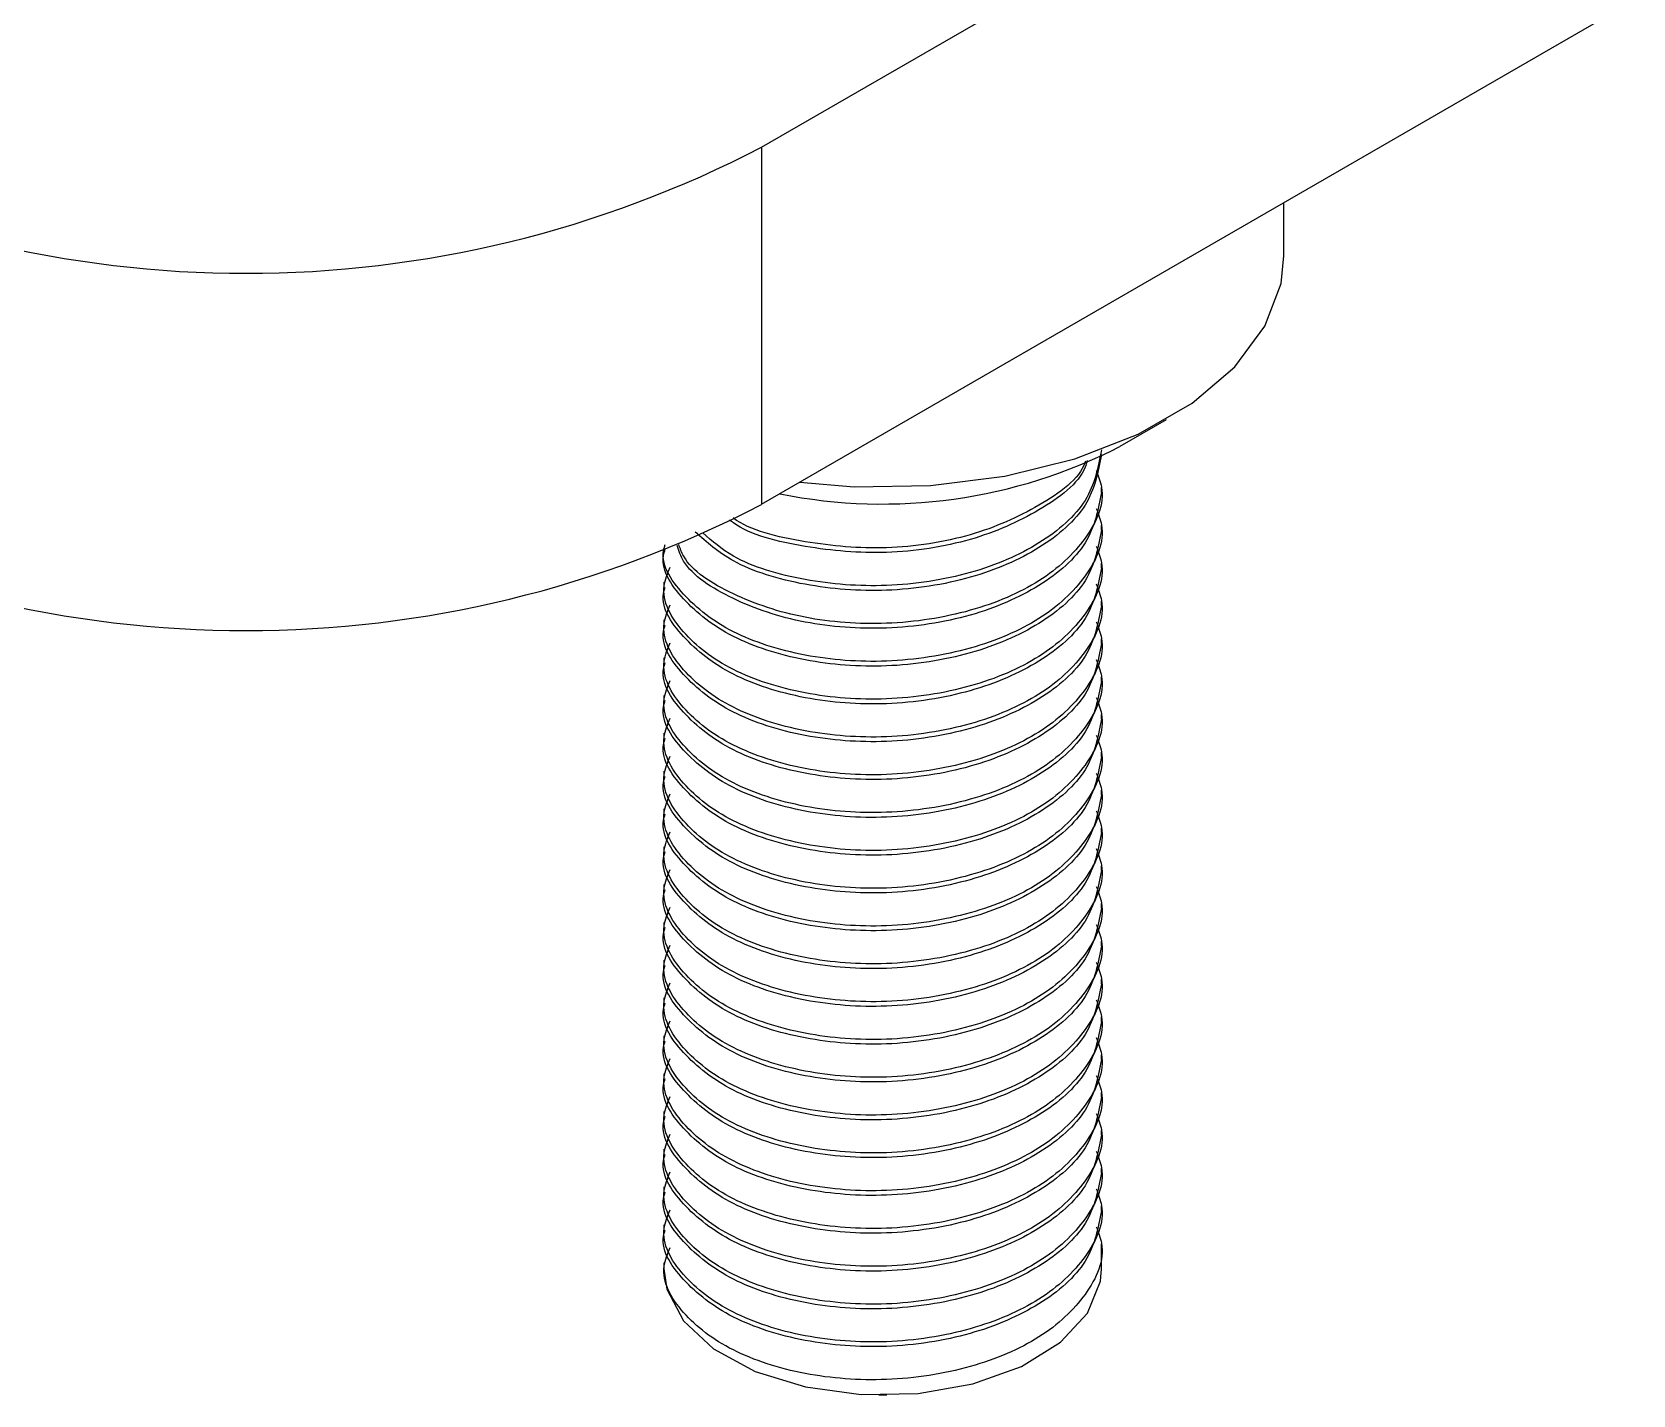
# Model space of a CAD drawing. Header units: millimetres. Extents: x 5 to 292, y 4 to 204.
# Drawn here: x 238.32 to 249.29, y 128 to 137.35 of the extents above; entities that cross this region are included whole.
import ezdxf

# ---------------------------------------------------------------- set-up
doc = ezdxf.new("R2010")
doc.units = ezdxf.units.MM

msp = doc.modelspace()

# ---------------------------------------------------------------- linework, layer by layer
at = {"color": 7, "linetype": 'Continuous', "lineweight": 25}
for p, q in [((243.319, 136.561), (249.294, 140.011)), ((243.319, 134.112), (249.294, 137.561)), ((243.319, 136.561), (243.319, 134.112)), ((246.9, 135.816), (246.9, 136.179)), ((245.777, 134.51), (246.095, 134.694)), ((245.65, 134.194), (245.65, 134.227)), ((245.65, 133.935), (245.65, 133.967)), ((245.65, 133.676), (245.65, 133.708)), ((242.65, 133.579), (242.65, 133.546)), ((245.65, 133.417), (245.65, 133.449)), ((242.65, 133.319), (242.65, 133.287)), ((245.65, 133.157), (245.65, 133.19)), ((242.65, 133.06), (242.65, 133.028)), ((245.65, 132.898), (245.65, 132.93)), ((242.65, 132.801), (242.65, 132.768)), ((245.65, 132.639), (245.65, 132.671)), ((242.65, 132.542), (242.65, 132.509)), ((245.65, 132.38), (245.65, 132.412)), ((242.65, 132.282), (242.65, 132.25)), ((245.65, 132.12), (245.65, 132.153)), ((242.65, 132.023), (242.65, 131.991)), ((245.65, 131.861), (245.65, 131.893)), ((242.65, 131.764), (242.65, 131.731)), ((245.65, 131.602), (245.65, 131.634)), ((242.65, 131.505), (242.65, 131.472)), ((245.65, 131.343), (245.65, 131.375)), ((242.65, 131.245), (242.65, 131.213)), ((245.65, 131.083), (245.65, 131.116)), ((242.65, 130.986), (242.65, 130.954)), ((245.65, 130.824), (245.65, 130.856)), ((242.65, 130.727), (242.65, 130.694)), ((245.65, 130.565), (245.65, 130.597)), ((242.65, 130.468), (242.65, 130.435)), ((245.65, 130.306), (245.65, 130.338)), ((242.65, 130.208), (242.65, 130.176)), ((245.65, 130.046), (245.65, 130.079)), ((242.65, 129.949), (242.65, 129.917)), ((245.65, 129.787), (245.65, 129.819)), ((242.65, 129.69), (242.65, 129.657)), ((245.65, 129.528), (245.65, 129.56)), ((242.65, 129.431), (242.65, 129.398)), ((245.65, 129.269), (245.65, 129.301)), ((242.65, 129.171), (242.65, 129.139)), ((245.65, 128.871), (245.65, 129.042)), ((242.65, 128.912), (242.65, 128.871)), ((244.123, 128.005), (244.129, 128.005)), ((244.129, 128.005), (244.172, 128.005)), ((244.172, 128.005), (244.177, 128.005))]:
    msp.add_line(p, q, dxfattribs=at)
at = {"color": 7, "linetype": 'Continuous', "lineweight": 25, "flags": 128}
for points in [[(243.581, 134.263), (243.954, 134.232), (244.477, 134.24), (244.988, 134.304), (245.468, 134.423), (245.901, 134.592), (246.271, 134.805), (246.564, 135.055), (246.77, 135.333), (246.881, 135.627), (246.9, 135.816)], [(242.65, 128.871), (242.67, 128.73), (242.783, 128.514), (242.99, 128.322), (243.276, 128.167), (243.621, 128.061), (244.002, 128.009), (244.393, 128.016), (244.768, 128.082), (245.101, 128.201), (245.369, 128.366), (245.554, 128.565), (245.643, 128.785), (245.65, 128.871)]]:
    msp.add_lwpolyline(points, dxfattribs=at)
at = {"color": 7, "linetype": 'Continuous', "lineweight": 25}
for centre, radius, start, end in [((239.784, 143.351), 7.655, 242.4914, 297.5086), ((244.147, 137.673), 3.559, 258.6259, 297.253), ((239.784, 140.901), 7.655, 242.4914, 297.5086)]:
    msp.add_arc(centre, radius, start, end, dxfattribs=at)
for points, knots in [([(245.649, 134.486), (245.627, 134.368), (245.584, 134.132), (245.245, 133.832), (244.762, 133.623), (244.182, 133.533), (243.606, 133.579), (243.148, 133.714), (242.98, 133.86), (242.916, 133.916)], [0, 0, 0, 0, 0.1525223, 0.3025723, 0.4521382, 0.6060213, 0.7539479, 0.9059346, 1, 1, 1, 1]), ([(245.649, 134.454), (245.627, 134.335), (245.584, 134.1), (245.245, 133.8), (244.762, 133.591), (244.183, 133.5), (243.604, 133.546), (243.125, 133.691), (242.943, 133.852), (242.864, 133.922)], [0, 0, 0, 0, 0.14906, 0.295704, 0.441875, 0.592264, 0.736833, 0.88537, 1, 1, 1, 1]), ([(245.552, 134.413), (245.548, 134.397), (245.51, 134.267), (245.235, 134.061), (244.765, 133.85), (244.18, 133.759), (243.612, 133.81), (243.227, 133.905), (243.108, 133.998), (243.099, 134.005)], [0, 0, 0, 0, 0.026137, 0.21703, 0.407307, 0.603076, 0.791268, 0.984625, 1, 1, 1, 1]), ([(245.54, 134.409), (245.539, 134.405), (245.502, 134.288), (245.232, 134.094), (244.766, 133.882), (244.179, 133.791), (243.614, 133.843), (243.238, 133.932), (243.125, 134.017), (243.125, 134.017)], [0, 0, 0, 0, 0.006047, 0.203904, 0.401124, 0.604037, 0.799095, 0.999506, 1, 1, 1, 1]), ([(245.614, 134.343), (245.628, 134.306), (245.689, 134.152), (245.565, 133.873), (245.251, 133.573), (244.76, 133.364), (244.185, 133.274), (243.598, 133.318), (243.109, 133.484), (242.808, 133.676), (242.761, 133.809), (242.751, 133.836)], [0, 0, 0, 0, 0.043601, 0.177419, 0.307979, 0.438119, 0.572015, 0.700728, 0.832974, 0.966067, 1, 1, 1, 1]), ([(245.649, 134.194), (245.627, 134.076), (245.584, 133.841), (245.245, 133.541), (244.761, 133.331), (244.184, 133.242), (243.598, 133.285), (243.108, 133.451), (242.801, 133.651), (242.752, 133.793), (242.74, 133.829)], [0, 0, 0, 0, 0.13737, 0.272513, 0.40722, 0.545816, 0.679047, 0.815934, 0.953699, 1, 1, 1, 1]), ([(245.614, 134.084), (245.628, 134.046), (245.689, 133.893), (245.565, 133.614), (245.251, 133.314), (244.76, 133.105), (244.184, 133.015), (243.602, 133.059), (243.094, 133.223), (242.764, 133.486), (242.616, 133.715), (242.656, 133.829), (242.659, 133.837)], [0, 0, 0, 0, 0.0392566, 0.1597401, 0.2772914, 0.3944636, 0.5150178, 0.6309057, 0.7499743, 0.8698057, 0.9908811, 1, 1, 1, 1]), ([(245.649, 133.935), (245.627, 133.817), (245.584, 133.581), (245.245, 133.281), (244.761, 133.072), (244.183, 132.982), (243.602, 133.026), (243.094, 133.191), (242.764, 133.454), (242.616, 133.682), (242.656, 133.797), (242.659, 133.805)], [0, 0, 0, 0, 0.1245, 0.246981, 0.369067, 0.494678, 0.615426, 0.739488, 0.864345, 0.990499, 1, 1, 1, 1]), ([(245.614, 133.825), (245.628, 133.787), (245.689, 133.634), (245.565, 133.354), (245.251, 133.055), (244.76, 132.845), (244.184, 132.756), (243.601, 132.8), (243.096, 132.964), (242.757, 133.227), (242.612, 133.491), (242.675, 133.639), (242.693, 133.682)], [0, 0, 0, 0, 0.037761, 0.153655, 0.266729, 0.379438, 0.4954, 0.606873, 0.721406, 0.836673, 0.953136, 1, 1, 1, 1]), ([(245.649, 133.676), (245.627, 133.557), (245.584, 133.322), (245.245, 133.022), (244.761, 132.813), (244.183, 132.723), (243.602, 132.767), (243.094, 132.932), (242.764, 133.195), (242.616, 133.423), (242.656, 133.537), (242.659, 133.545)], [0, 0, 0, 0, 0.1244996, 0.246981, 0.3690673, 0.4946776, 0.6154258, 0.7394882, 0.8643453, 0.9904987, 1, 1, 1, 1]), ([(245.614, 133.566), (245.628, 133.528), (245.689, 133.374), (245.565, 133.095), (245.251, 132.796), (244.76, 132.586), (244.184, 132.496), (243.601, 132.54), (243.096, 132.705), (242.757, 132.968), (242.612, 133.232), (242.675, 133.38), (242.693, 133.423)], [0, 0, 0, 0, 0.037761, 0.153655, 0.266729, 0.379438, 0.4954, 0.606873, 0.721406, 0.836673, 0.953136, 1, 1, 1, 1]), ([(245.649, 133.417), (245.627, 133.298), (245.584, 133.063), (245.245, 132.763), (244.761, 132.554), (244.183, 132.464), (243.602, 132.508), (243.094, 132.672), (242.764, 132.935), (242.616, 133.164), (242.656, 133.278), (242.659, 133.286)], [0, 0, 0, 0, 0.1245, 0.246981, 0.369067, 0.494678, 0.615426, 0.739488, 0.864345, 0.990499, 1, 1, 1, 1]), ([(245.614, 133.306), (245.628, 133.269), (245.689, 133.115), (245.565, 132.836), (245.251, 132.536), (244.76, 132.327), (244.184, 132.237), (243.601, 132.281), (243.096, 132.446), (242.757, 132.709), (242.612, 132.972), (242.675, 133.121), (242.693, 133.163)], [0, 0, 0, 0, 0.037761, 0.153655, 0.266729, 0.379438, 0.4954, 0.606873, 0.721406, 0.836673, 0.953136, 1, 1, 1, 1]), ([(245.649, 133.157), (245.627, 133.039), (245.584, 132.804), (245.245, 132.504), (244.761, 132.294), (244.183, 132.205), (243.602, 132.249), (243.094, 132.413), (242.764, 132.676), (242.616, 132.905), (242.656, 133.019), (242.659, 133.027)], [0, 0, 0, 0, 0.1244996, 0.246981, 0.3690673, 0.4946776, 0.6154258, 0.7394882, 0.8643453, 0.9904987, 1, 1, 1, 1]), ([(245.614, 133.047), (245.628, 133.009), (245.689, 132.856), (245.565, 132.577), (245.251, 132.277), (244.76, 132.068), (244.184, 131.978), (243.601, 132.022), (243.096, 132.186), (242.757, 132.45), (242.612, 132.713), (242.675, 132.862), (242.693, 132.904)], [0, 0, 0, 0, 0.037761, 0.153655, 0.266729, 0.379438, 0.4954, 0.606873, 0.721406, 0.836673, 0.953136, 1, 1, 1, 1]), ([(245.649, 132.898), (245.627, 132.78), (245.584, 132.544), (245.245, 132.244), (244.761, 132.035), (244.183, 131.945), (243.602, 131.989), (243.094, 132.154), (242.764, 132.417), (242.616, 132.645), (242.656, 132.76), (242.659, 132.768)], [0, 0, 0, 0, 0.1245, 0.246981, 0.369067, 0.494678, 0.615426, 0.739488, 0.864345, 0.990499, 1, 1, 1, 1]), ([(245.614, 132.788), (245.628, 132.75), (245.689, 132.597), (245.565, 132.317), (245.251, 132.018), (244.76, 131.808), (244.184, 131.718), (243.601, 131.763), (243.096, 131.927), (242.757, 132.19), (242.612, 132.454), (242.675, 132.602), (242.693, 132.645)], [0, 0, 0, 0, 0.037761, 0.153655, 0.266729, 0.379438, 0.4954, 0.606873, 0.721406, 0.836673, 0.953136, 1, 1, 1, 1]), ([(245.649, 132.639), (245.627, 132.52), (245.584, 132.285), (245.245, 131.985), (244.761, 131.776), (244.183, 131.686), (243.602, 131.73), (243.094, 131.895), (242.764, 132.158), (242.616, 132.386), (242.656, 132.5), (242.659, 132.508)], [0, 0, 0, 0, 0.1244996, 0.246981, 0.3690673, 0.4946776, 0.6154258, 0.7394882, 0.8643453, 0.9904987, 1, 1, 1, 1]), ([(245.614, 132.529), (245.628, 132.491), (245.689, 132.337), (245.565, 132.058), (245.251, 131.759), (244.76, 131.549), (244.184, 131.459), (243.601, 131.503), (243.096, 131.668), (242.757, 131.931), (242.612, 132.195), (242.675, 132.343), (242.693, 132.386)], [0, 0, 0, 0, 0.037761, 0.153655, 0.266729, 0.379438, 0.4954, 0.606873, 0.721406, 0.836673, 0.953136, 1, 1, 1, 1]), ([(245.649, 132.38), (245.627, 132.261), (245.584, 132.026), (245.245, 131.726), (244.761, 131.517), (244.183, 131.427), (243.602, 131.471), (243.094, 131.635), (242.764, 131.898), (242.616, 132.127), (242.656, 132.241), (242.659, 132.249)], [0, 0, 0, 0, 0.1245, 0.246981, 0.369067, 0.494678, 0.615426, 0.739488, 0.864345, 0.990499, 1, 1, 1, 1]), ([(245.614, 132.269), (245.628, 132.232), (245.689, 132.078), (245.565, 131.799), (245.251, 131.499), (244.76, 131.29), (244.184, 131.2), (243.601, 131.244), (243.096, 131.409), (242.757, 131.672), (242.612, 131.935), (242.675, 132.084), (242.693, 132.126)], [0, 0, 0, 0, 0.037761, 0.153655, 0.266729, 0.379438, 0.4954, 0.606873, 0.721406, 0.836673, 0.953136, 1, 1, 1, 1]), ([(245.649, 132.12), (245.627, 132.002), (245.584, 131.767), (245.245, 131.467), (244.761, 131.257), (244.183, 131.168), (243.602, 131.212), (243.094, 131.376), (242.764, 131.639), (242.616, 131.868), (242.656, 131.982), (242.659, 131.99)], [0, 0, 0, 0, 0.1244996, 0.246981, 0.3690673, 0.4946776, 0.6154258, 0.7394882, 0.8643453, 0.9904987, 1, 1, 1, 1]), ([(245.614, 132.01), (245.628, 131.972), (245.689, 131.819), (245.565, 131.54), (245.251, 131.24), (244.76, 131.03), (244.184, 130.941), (243.601, 130.985), (243.096, 131.149), (242.757, 131.413), (242.612, 131.676), (242.675, 131.825), (242.693, 131.867)], [0, 0, 0, 0, 0.037761, 0.153655, 0.266729, 0.379438, 0.4954, 0.606873, 0.721406, 0.836673, 0.953136, 1, 1, 1, 1]), ([(245.649, 131.861), (245.627, 131.743), (245.584, 131.507), (245.245, 131.207), (244.761, 130.998), (244.183, 130.908), (243.602, 130.952), (243.094, 131.117), (242.764, 131.38), (242.616, 131.608), (242.656, 131.723), (242.659, 131.731)], [0, 0, 0, 0, 0.1245, 0.246981, 0.369067, 0.494678, 0.615426, 0.739488, 0.864345, 0.990499, 1, 1, 1, 1]), ([(245.614, 131.751), (245.628, 131.713), (245.689, 131.56), (245.565, 131.28), (245.251, 130.981), (244.76, 130.771), (244.184, 130.681), (243.601, 130.726), (243.096, 130.89), (242.757, 131.153), (242.612, 131.417), (242.675, 131.565), (242.693, 131.608)], [0, 0, 0, 0, 0.037761, 0.153655, 0.266729, 0.379438, 0.4954, 0.606873, 0.721406, 0.836673, 0.953136, 1, 1, 1, 1]), ([(245.649, 131.602), (245.627, 131.483), (245.584, 131.248), (245.245, 130.948), (244.761, 130.739), (244.183, 130.649), (243.602, 130.693), (243.094, 130.858), (242.764, 131.121), (242.616, 131.349), (242.656, 131.463), (242.659, 131.471)], [0, 0, 0, 0, 0.1244996, 0.246981, 0.3690673, 0.4946776, 0.6154258, 0.7394882, 0.8643453, 0.9904987, 1, 1, 1, 1]), ([(245.614, 131.492), (245.628, 131.454), (245.689, 131.3), (245.565, 131.021), (245.251, 130.722), (244.76, 130.512), (244.184, 130.422), (243.601, 130.466), (243.096, 130.631), (242.757, 130.894), (242.612, 131.158), (242.675, 131.306), (242.693, 131.349)], [0, 0, 0, 0, 0.037761, 0.153655, 0.266729, 0.379438, 0.4954, 0.606873, 0.721406, 0.836673, 0.953136, 1, 1, 1, 1]), ([(245.649, 131.343), (245.627, 131.224), (245.584, 130.989), (245.245, 130.689), (244.761, 130.48), (244.183, 130.39), (243.602, 130.434), (243.094, 130.598), (242.764, 130.861), (242.616, 131.09), (242.656, 131.204), (242.659, 131.212)], [0, 0, 0, 0, 0.1245, 0.246981, 0.369067, 0.494678, 0.615426, 0.739488, 0.864345, 0.990499, 1, 1, 1, 1]), ([(245.614, 131.232), (245.628, 131.195), (245.689, 131.041), (245.565, 130.762), (245.251, 130.462), (244.76, 130.253), (244.184, 130.163), (243.601, 130.207), (243.096, 130.372), (242.757, 130.635), (242.612, 130.898), (242.675, 131.047), (242.693, 131.089)], [0, 0, 0, 0, 0.037761, 0.153655, 0.266729, 0.379438, 0.4954, 0.606873, 0.721406, 0.836673, 0.953136, 1, 1, 1, 1]), ([(245.649, 131.083), (245.627, 130.965), (245.584, 130.73), (245.245, 130.43), (244.761, 130.22), (244.183, 130.131), (243.602, 130.175), (243.094, 130.339), (242.764, 130.602), (242.616, 130.831), (242.656, 130.945), (242.659, 130.953)], [0, 0, 0, 0, 0.1245, 0.246981, 0.369067, 0.494678, 0.615426, 0.739488, 0.864345, 0.990499, 1, 1, 1, 1]), ([(245.614, 130.973), (245.628, 130.935), (245.689, 130.782), (245.565, 130.503), (245.251, 130.203), (244.76, 129.993), (244.184, 129.904), (243.601, 129.948), (243.096, 130.112), (242.757, 130.376), (242.612, 130.639), (242.675, 130.788), (242.693, 130.83)], [0, 0, 0, 0, 0.037761, 0.153655, 0.266729, 0.379438, 0.4954, 0.606873, 0.721406, 0.836673, 0.953136, 1, 1, 1, 1]), ([(245.649, 130.824), (245.627, 130.706), (245.584, 130.47), (245.245, 130.17), (244.761, 129.961), (244.183, 129.871), (243.602, 129.915), (243.094, 130.08), (242.764, 130.343), (242.616, 130.571), (242.656, 130.686), (242.659, 130.694)], [0, 0, 0, 0, 0.1245, 0.246981, 0.369067, 0.494678, 0.615426, 0.739488, 0.864345, 0.990499, 1, 1, 1, 1]), ([(245.614, 130.714), (245.628, 130.676), (245.689, 130.523), (245.565, 130.243), (245.251, 129.944), (244.76, 129.734), (244.184, 129.644), (243.601, 129.689), (243.096, 129.853), (242.757, 130.116), (242.612, 130.38), (242.675, 130.528), (242.693, 130.571)], [0, 0, 0, 0, 0.037761, 0.153655, 0.266729, 0.379438, 0.4954, 0.606873, 0.721406, 0.836673, 0.953136, 1, 1, 1, 1]), ([(245.649, 130.565), (245.627, 130.446), (245.584, 130.211), (245.245, 129.911), (244.761, 129.702), (244.183, 129.612), (243.602, 129.656), (243.094, 129.821), (242.764, 130.084), (242.616, 130.312), (242.656, 130.426), (242.659, 130.434)], [0, 0, 0, 0, 0.1245, 0.246981, 0.369067, 0.494678, 0.615426, 0.739488, 0.864345, 0.990499, 1, 1, 1, 1]), ([(245.614, 130.455), (245.628, 130.417), (245.689, 130.263), (245.565, 129.984), (245.251, 129.685), (244.76, 129.475), (244.184, 129.385), (243.601, 129.429), (243.096, 129.594), (242.757, 129.857), (242.612, 130.121), (242.675, 130.269), (242.693, 130.312)], [0, 0, 0, 0, 0.037761, 0.153655, 0.266729, 0.379438, 0.4954, 0.606873, 0.721406, 0.836673, 0.953136, 1, 1, 1, 1]), ([(245.649, 130.306), (245.627, 130.187), (245.584, 129.952), (245.245, 129.652), (244.761, 129.443), (244.183, 129.353), (243.602, 129.397), (243.094, 129.561), (242.764, 129.824), (242.616, 130.053), (242.656, 130.167), (242.659, 130.175)], [0, 0, 0, 0, 0.1245, 0.246981, 0.369067, 0.494678, 0.615426, 0.739488, 0.864345, 0.990499, 1, 1, 1, 1]), ([(245.614, 130.195), (245.628, 130.158), (245.689, 130.004), (245.565, 129.725), (245.251, 129.425), (244.76, 129.216), (244.184, 129.126), (243.601, 129.17), (243.096, 129.335), (242.757, 129.598), (242.612, 129.861), (242.675, 130.01), (242.693, 130.052)], [0, 0, 0, 0, 0.037761, 0.153655, 0.266729, 0.379438, 0.4954, 0.606873, 0.721406, 0.836673, 0.953136, 1, 1, 1, 1]), ([(245.649, 130.046), (245.627, 129.928), (245.584, 129.693), (245.245, 129.393), (244.761, 129.183), (244.183, 129.094), (243.602, 129.138), (243.094, 129.302), (242.764, 129.565), (242.616, 129.794), (242.656, 129.908), (242.659, 129.916)], [0, 0, 0, 0, 0.1245, 0.246981, 0.369067, 0.494678, 0.615426, 0.739488, 0.864345, 0.990499, 1, 1, 1, 1]), ([(245.614, 129.936), (245.628, 129.898), (245.689, 129.745), (245.565, 129.466), (245.251, 129.166), (244.76, 128.956), (244.184, 128.867), (243.601, 128.911), (243.096, 129.075), (242.757, 129.339), (242.612, 129.602), (242.675, 129.751), (242.693, 129.793)], [0, 0, 0, 0, 0.037761, 0.153655, 0.266729, 0.379438, 0.4954, 0.606873, 0.721406, 0.836673, 0.953136, 1, 1, 1, 1]), ([(245.649, 129.787), (245.627, 129.669), (245.584, 129.433), (245.245, 129.133), (244.761, 128.924), (244.183, 128.834), (243.602, 128.878), (243.094, 129.043), (242.764, 129.306), (242.616, 129.534), (242.656, 129.649), (242.659, 129.657)], [0, 0, 0, 0, 0.1245, 0.246981, 0.369067, 0.494678, 0.615426, 0.739488, 0.864345, 0.990499, 1, 1, 1, 1]), ([(245.614, 129.677), (245.628, 129.639), (245.689, 129.486), (245.565, 129.206), (245.251, 128.907), (244.76, 128.697), (244.184, 128.607), (243.601, 128.652), (243.096, 128.816), (242.757, 129.079), (242.612, 129.343), (242.675, 129.491), (242.693, 129.534)], [0, 0, 0, 0, 0.037761, 0.153655, 0.266729, 0.379438, 0.4954, 0.606873, 0.721406, 0.836673, 0.953136, 1, 1, 1, 1]), ([(245.649, 129.528), (245.627, 129.409), (245.584, 129.174), (245.245, 128.874), (244.761, 128.665), (244.183, 128.575), (243.602, 128.619), (243.094, 128.784), (242.764, 129.047), (242.616, 129.275), (242.656, 129.389), (242.659, 129.397)], [0, 0, 0, 0, 0.1245, 0.246981, 0.369067, 0.494678, 0.615426, 0.739488, 0.864345, 0.990499, 1, 1, 1, 1]), ([(245.614, 129.418), (245.628, 129.38), (245.689, 129.226), (245.565, 128.947), (245.251, 128.648), (244.76, 128.438), (244.184, 128.348), (243.601, 128.392), (243.096, 128.557), (242.757, 128.82), (242.612, 129.084), (242.675, 129.232), (242.693, 129.275)], [0, 0, 0, 0, 0.037761, 0.153655, 0.266729, 0.379438, 0.4954, 0.606873, 0.721406, 0.836673, 0.953136, 1, 1, 1, 1]), ([(245.649, 129.269), (245.627, 129.15), (245.584, 128.915), (245.245, 128.615), (244.761, 128.406), (244.183, 128.316), (243.602, 128.36), (243.094, 128.524), (242.764, 128.787), (242.616, 129.016), (242.656, 129.13), (242.659, 129.138)], [0, 0, 0, 0, 0.1245, 0.246981, 0.369067, 0.494678, 0.615426, 0.739488, 0.864345, 0.990499, 1, 1, 1, 1]), ([(245.614, 129.158), (245.628, 129.121), (245.689, 128.967), (245.565, 128.688), (245.251, 128.388), (244.76, 128.179), (244.184, 128.089), (243.601, 128.133), (243.096, 128.298), (242.757, 128.561), (242.612, 128.824), (242.675, 128.973), (242.693, 129.015)], [0, 0, 0, 0, 0.037761, 0.153655, 0.266729, 0.379438, 0.4954, 0.606873, 0.721406, 0.836673, 0.953136, 1, 1, 1, 1])]:
    msp.add_open_spline(points, degree=3, knots=knots, dxfattribs=at)

doc.saveas('drawing.dxf')
